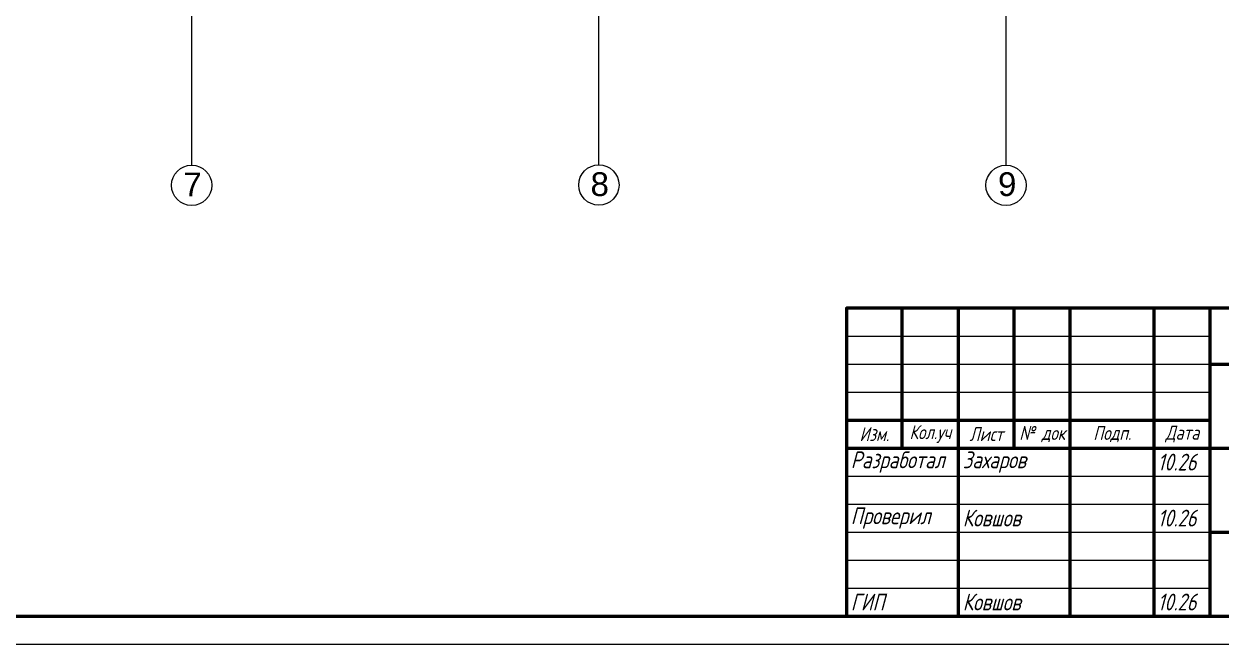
# Model space of a CAD drawing. Header units: millimetres. Extents: x -718 to 68664, y 3859 to 52864.
# Drawn here: x 40871 to 58511, y 3859 to 12997 of the extents above; entities that cross this region are included whole.
import ezdxf

# ---------------------------------------------------------------- set-up
doc = ezdxf.new("R2010")
doc.units = ezdxf.units.MM
doc.linetypes.add('ACAD_ISO04W100', pattern=[30, 24, -3, 0, -3])
for name, color, linetype, lineweight in [('Оси', 136, 'ACAD_ISO04W100', 9), ('Рамка', 7, 'Continuous', 50), ('Таблицы', 7, 'Continuous', 18), ('Текст', 28, 'Continuous', 25), ('Тонкие', 8, 'Continuous', 13)]:
    doc.layers.add(name, color=color, linetype=linetype, lineweight=lineweight)
doc.styles.add('GOST_I', font='isocpeur.ttf', dxfattribs={"width": 0.8})
doc.styles.get("Standard").update_dxf_attribs({"font": 'arial.ttf'})

msp = doc.modelspace()

# ---------------------------------------------------------------- linework, layer by layer
at = {"layer": 'Оси', "ltscale": 0.3}
for p, q in [((43343, 10920), (43343, 24020)), ((49343, 10920), (49343, 24020)), ((55343, 10920), (55343, 24020))]:
    msp.add_line(p, q, dxfattribs=at)
at = {"layer": 'Оси', "linetype": 'Continuous'}
for p, q in [((43343, 10916), (43343, 11420)), ((49343, 10920), (49343, 11420)), ((55343, 10916), (55343, 11420))]:
    msp.add_line(p, q, dxfattribs=at)
for centre in [(43343, 10619), (49343, 10623), (55343, 10619)]:
    msp.add_circle(centre, 297, dxfattribs=at)
at = {"layer": 'Рамка', "lineweight": 50}
for points in [[(932, 4272), (68252, 4272), (68252, 52452), (932, 52452)], [(52990, 4272), (68252, 4272), (68252, 8809), (52990, 8809)]]:
    msp.add_lwpolyline(points, close=True, dxfattribs=at)
at = {"layer": 'Таблицы', "lineweight": 50}
for p, q in [((53814, 6746), (53814, 8809)), ((54640, 4272), (54640, 8809)), ((55464, 6746), (55464, 8809)), ((56290, 4272), (56290, 8809)), ((57527, 4272), (57527, 8809)), ((58352, 4272), (58352, 8809)), ((58352, 7984), (68252, 7984)), ((52990, 7159), (58352, 7159)), ((52990, 6746), (68252, 6746)), ((58352, 5509), (68252, 5509))]:
    msp.add_line(p, q, dxfattribs=at)
at = {"layer": 'Таблицы', "lineweight": 18}
for p, q in [((52990, 8396), (58352, 8396)), ((52990, 7984), (58352, 7984)), ((52990, 7572), (58352, 7572)), ((52990, 6334), (58352, 6334)), ((52990, 5922), (58352, 5922)), ((52990, 5509), (58352, 5509)), ((52990, 5096), (58352, 5096)), ((52990, 4684), (58352, 4684))]:
    msp.add_line(p, q, dxfattribs=at)
at = {"layer": 'Тонкие'}
msp.add_lwpolyline([(-718, 3859), (68664, 3859), (68664, 52864), (-718, 52864)], close=True, dxfattribs=at)

# ---------------------------------------------------------------- texts
at = {"layer": 'Оси', "char_height": 350, "width": 284.81, "attachment_point": 1}
for s, insert in [('{\\fArial|b0|i0|c0;7}', (43220, 10807)), ('{\\fArial|b0|i0|c0;8}', (49220, 10811)), ('{\\fArial|b0|i0|c0;9}', (55224, 10811))]:
    msp.add_mtext(s, dxfattribs=dict(at, insert=insert))
at = {"layer": 'Текст', "style": 'GOST_I'}
for s, insert, char_height, attachment_point in [('{\\W0.8;\\Q15;Кол.уч}', (54227, 6953), 206.25, 5), ('{\\W0.8;\\Q15;№ док}', (55877, 6953), 206.25, 5), ('{\\W0.8;\\Q15;Подп.}', (56908, 6953), 206.25, 5), ('{\\W0.8;\\Q15;Дата}', (57940, 6953), 206.25, 5), ('{\\W0.8;\\Q15;Изм.}', (53402, 6953), 206.25, 5), ('{\\W0.8;\\Q15;Лист}', (55052, 6953), 206.25, 5), ('{\\W0.8;\\Q15;Разработал}', (53055, 6540), 247.5, 4), ('{\\W0.8;\\Q15;Захаров}', (54705, 6540), 247.5, 4), ('{\\W0.8;\\Q15;10.26}', (57576, 6540), 247.5, 4), ('{\\W0.8;\\Q15;Проверил}', (53055, 5715), 247.5, 4), ('{\\W0.8;\\Q15;Ковшов}', (54705, 5715), 247.5, 4), ('{\\W0.8;\\Q15;10.26}', (57576, 5715), 247.5, 4), ('{\\W0.8;\\Q15;ГИП}', (53055, 4478), 247.5, 4), ('{\\W0.8;\\Q15;Ковшов}', (54705, 4478), 247.5, 4), ('{\\W0.8;\\Q15;10.26}', (57576, 4478), 247.5, 4)]:
    msp.add_mtext(s, dxfattribs=dict(at, insert=insert, char_height=char_height, attachment_point=attachment_point))

doc.saveas('drawing.dxf')
